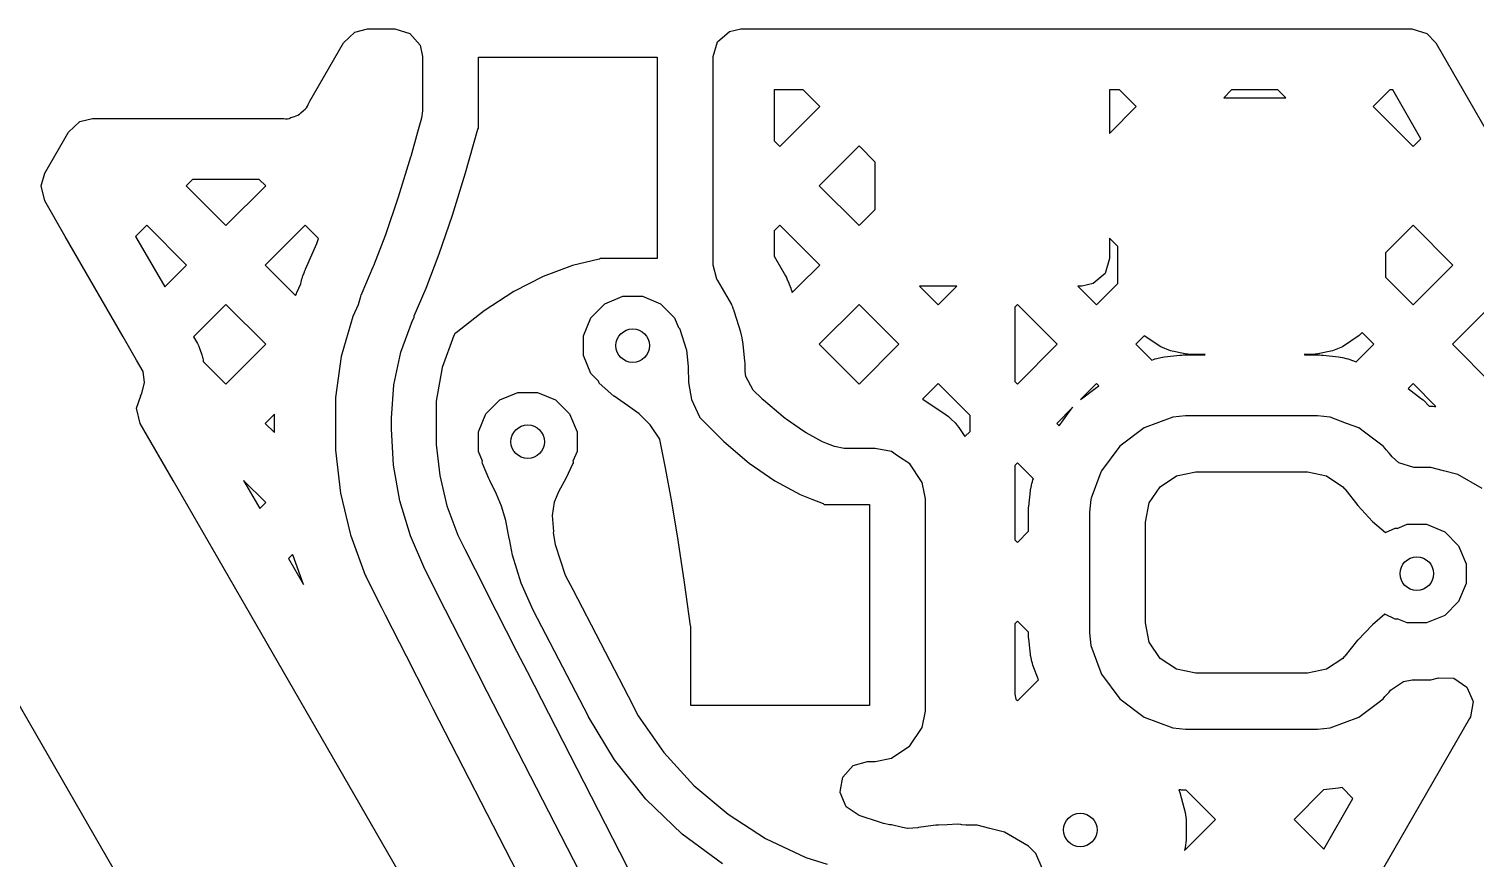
# Model space of a CAD drawing. Extents: x 121.6 to 197.9, y -113.4 to -69.2.
# Drawn here: x 143.71 to 150.18, y -108.76 to -105.05 of the extents above; entities that cross this region are included whole.
import ezdxf

# ---------------------------------------------------------------- set-up
doc = ezdxf.new("R2010")
doc.units = 0
doc.layers.add('BLACK', color=7, linetype='CONTINUOUS')

msp = doc.modelspace()

# ---------------------------------------------------------------- linework, layer by layer
at = {"layer": 'BLACK', "linetype": 'CONTINUOUS'}
for p, q in [((145.165514, -105.067088), (145.222334, -105.053304)), ((145.222334, -105.053304), (145.3455, -105.053304)), ((145.3455, -105.053304), (145.412539, -105.072989)), ((146.842989, -105.06451), (146.8945, -105.053304)), ((146.8945, -105.053304), (149.897828, -105.053304)), ((149.897828, -105.053304), (149.964867, -105.072989)), ((144.964209, -105.376388), (145.114947, -105.115304)), ((145.114947, -105.115304), (145.165514, -105.067088)), ((145.412539, -105.072989), (145.458294, -105.125793)), ((145.458294, -105.125793), (145.4695, -105.177304)), ((146.7705, -105.177304), (146.790185, -105.110265)), ((146.790185, -105.110265), (146.842989, -105.06451)), ((149.964867, -105.072989), (150.005214, -105.115303)), ((150.005214, -105.115303), (150.252963, -105.544416)), ((145.4695, -105.177304), (145.4695, -105.419381)), ((145.72, -105.497349), (145.72, -105.18)), ((145.72, -105.18), (146.52, -105.18)), ((146.52, -105.18), (146.52, -106.08)), ((146.7705, -105.553491), (146.7705, -105.177304)), ((144.957034, -105.390937), (144.964209, -105.376388)), ((147.172694, -105.326304), (147.0435, -105.326304)), ((147.0435, -105.326304), (147.0435, -105.553491)), ((147.247226, -105.400836), (147.172694, -105.326304)), ((148.589736, -105.326304), (148.544, -105.326304)), ((148.544, -105.326304), (148.544, -105.521104)), ((148.624432, -105.361), (148.589736, -105.326304)), ((148.664268, -105.400836), (148.624432, -105.361)), ((149.090939, -105.326304), (149.056243, -105.361)), ((149.056243, -105.361), (149.332953, -105.361)), ((149.298257, -105.326304), (149.090939, -105.326304)), ((149.332953, -105.361), (149.298257, -105.326304)), ((149.79946, -105.326304), (149.724927, -105.400836)), ((149.811803, -105.326304), (149.79946, -105.326304)), ((149.937729, -105.544416), (149.811803, -105.326304)), ((144.872309, -105.453304), (144.880256, -105.450011)), ((144.880256, -105.450011), (144.895618, -105.444796)), ((144.895618, -105.444796), (144.90394, -105.442567)), ((144.90394, -105.442567), (144.903943, -105.442564)), ((144.903943, -105.442564), (144.911457, -105.438859)), ((144.911457, -105.438859), (144.918427, -105.434201)), ((144.918427, -105.434201), (144.918435, -105.434198)), ((144.918435, -105.434198), (144.92452, -105.428111)), ((144.92452, -105.428111), (144.936715, -105.417417)), ((144.936715, -105.417417), (144.943549, -105.412174)), ((144.943549, -105.412174), (144.943552, -105.412167)), ((144.943552, -105.412167), (144.949078, -105.405867)), ((144.949078, -105.405867), (144.953732, -105.3989)), ((144.953732, -105.3989), (144.953739, -105.398894)), ((144.953739, -105.398894), (144.957034, -105.390937)), ((145.4695, -105.419381), (145.464823, -105.453114)), ((147.126958, -105.521104), (147.247226, -105.400836)), ((148.544, -105.521104), (148.664268, -105.400836)), ((149.724927, -105.400836), (149.903118, -105.579027)), ((143.778052, -105.698821), (143.884008, -105.515301)), ((143.884008, -105.515301), (143.934575, -105.467088)), ((143.934575, -105.467088), (143.991394, -105.453304)), ((143.991394, -105.453304), (144.830991, -105.453304)), ((144.830991, -105.453304), (144.847176, -105.454365)), ((144.847176, -105.454365), (144.848365, -105.454521)), ((144.848365, -105.454521), (144.855714, -105.455489)), ((144.855714, -105.455489), (144.855719, -105.455487)), ((144.855719, -105.455487), (144.864084, -105.45494)), ((144.864084, -105.45494), (144.872304, -105.453304)), ((144.872304, -105.453304), (144.872309, -105.453304)), ((145.447242, -105.515303), (145.416707, -105.623306)), ((145.464823, -105.453114), (145.447242, -105.515303)), ((145.661291, -105.697343), (145.716622, -105.501628)), ((145.716622, -105.501628), (145.72, -105.497349)), ((146.7705, -105.755096), (146.7705, -105.553491)), ((147.0435, -105.553491), (147.069035, -105.579027)), ((147.069035, -105.579027), (147.126958, -105.521104)), ((147.423296, -105.576905), (147.245104, -105.755096)), ((147.496, -105.649609), (147.423296, -105.576905)), ((149.903118, -105.579027), (149.937729, -105.544416)), ((145.415839, -105.626238), (145.360154, -105.806129)), ((145.416707, -105.623306), (145.415839, -105.626238)), ((143.761581, -105.754917), (143.778052, -105.698821)), ((145.602582, -105.887005), (145.661291, -105.697343)), ((147.496, -105.860584), (147.496, -105.649609)), ((143.761624, -105.755096), (143.761581, -105.754917)), ((143.778053, -105.822814), (143.761624, -105.755096)), ((144.439813, -105.726304), (144.41102, -105.755096)), ((144.41102, -105.755096), (144.589211, -105.933288)), ((144.73861, -105.726304), (144.439813, -105.726304)), ((144.589211, -105.933288), (144.767403, -105.755097)), ((144.767403, -105.755097), (144.73861, -105.726304)), ((146.7705, -105.956701), (146.7705, -105.755096)), ((147.245104, -105.755096), (147.423295, -105.933288)), ((143.869565, -105.981318), (143.778053, -105.822814)), ((145.359027, -105.809588), (145.304295, -105.969624)), ((145.360154, -105.806129), (145.359027, -105.809588)), ((145.543873, -106.058668), (145.602582, -105.887005)), ((147.423295, -105.933288), (147.496, -105.860584)), ((144.23495, -105.931165), (144.184797, -105.981318)), ((144.413142, -106.109357), (144.23495, -105.931165)), ((144.943472, -105.931166), (144.76528, -106.109357)), ((145.003782, -105.991476), (144.943472, -105.931166)), ((145.304295, -105.969624), (145.302801, -105.973754)), ((146.7705, -106.110177), (146.7705, -105.956701)), ((147.069035, -105.931166), (147.0435, -105.956701)), ((147.0435, -105.956701), (147.0435, -106.070252)), ((147.247226, -106.109357), (147.069035, -105.931166)), ((149.903119, -105.931166), (149.779, -106.055285)), ((150.08131, -106.109357), (149.903119, -105.931166)), ((144.128902, -106.430501), (143.869565, -105.981318)), ((144.184797, -105.981318), (144.315242, -106.207256)), ((144.94587, -106.127822), (144.995559, -106.012998)), ((144.995559, -106.012998), (145.003782, -105.991476)), ((145.302801, -105.973754), (145.249431, -106.113443)), ((148.581, -106.026089), (148.544, -105.989089)), ((148.544, -105.989089), (148.544, -106.08)), ((148.581, -106.055285), (148.581, -106.026089)), ((145.485164, -106.21233), (145.543873, -106.058668)), ((146.260105, -106.082975), (146.140888, -106.111418)), ((146.261132, -106.082679), (146.260105, -106.082975)), ((146.264197, -106.08), (146.261132, -106.082679)), ((146.52, -106.08), (146.264197, -106.08)), ((147.0435, -106.070252), (147.093994, -106.157714)), ((148.544, -106.08), (148.524315, -106.147039)), ((148.581, -106.18216), (148.581, -106.055285)), ((149.779, -106.055285), (149.779, -106.163429)), ((144.315242, -106.207256), (144.413142, -106.109357)), ((144.76528, -106.109357), (144.901261, -106.245337)), ((144.93167, -106.164219), (144.933843, -106.158058)), ((144.933843, -106.158058), (144.939005, -106.144569)), ((144.939005, -106.144569), (144.939553, -106.143162)), ((144.939553, -106.143162), (144.94054, -106.140674)), ((144.94054, -106.140674), (144.94126, -106.1389)), ((144.94126, -106.1389), (144.945129, -106.12957)), ((144.945129, -106.12957), (144.94587, -106.127822)), ((145.247398, -106.118434), (145.196883, -106.235165)), ((145.249431, -106.113443), (145.247398, -106.118434)), ((146.009204, -106.160835), (145.877505, -106.228259)), ((146.140888, -106.111418), (146.009204, -106.160835)), ((146.787112, -106.172176), (146.7705, -106.110177)), ((147.093994, -106.157714), (147.097802, -106.164834)), ((147.152583, -106.204), (147.247226, -106.109357)), ((148.524315, -106.147039), (148.471511, -106.192794)), ((149.779, -106.163429), (149.903119, -106.287548)), ((149.903119, -106.287548), (150.08131, -106.109357)), ((144.906571, -106.2319), (144.923913, -106.193408)), ((144.923913, -106.193408), (144.923999, -106.192944)), ((144.923999, -106.192944), (144.92427, -106.191667)), ((144.92427, -106.191667), (144.925766, -106.185421)), ((144.925766, -106.185421), (144.929448, -106.171631)), ((144.929448, -106.171631), (144.931268, -106.165462)), ((144.931268, -106.165462), (144.93167, -106.164219)), ((145.431356, -106.336668), (145.485164, -106.21233)), ((145.877505, -106.228259), (145.745821, -106.313676)), ((146.790495, -106.178036), (146.787112, -106.172176)), ((146.853095, -106.286464), (146.790495, -106.178036)), ((147.097802, -106.164834), (147.098526, -106.166301)), ((147.098526, -106.166301), (147.101891, -106.173727)), ((147.101891, -106.173727), (147.108737, -106.190255)), ((147.108737, -106.190255), (147.110496, -106.194927)), ((147.110496, -106.194927), (147.110498, -106.194927)), ((147.110498, -106.194927), (147.117285, -106.212617)), ((147.117285, -106.212617), (147.118231, -106.215165)), ((147.118231, -106.215165), (147.119677, -106.219196)), ((147.119677, -106.219196), (147.120562, -106.221752)), ((147.120562, -106.221752), (147.124137, -106.232446)), ((147.124137, -106.232446), (147.152583, -106.204)), ((147.861105, -106.204), (147.694007, -106.204)), ((147.694007, -106.204), (147.777556, -106.287548)), ((147.777556, -106.287548), (147.861105, -106.204)), ((148.42, -106.204), (148.402528, -106.204)), ((148.402528, -106.204), (148.486076, -106.287547)), ((148.471511, -106.192794), (148.42, -106.204)), ((148.486076, -106.287547), (148.581937, -106.191685)), ((148.581937, -106.191685), (148.581, -106.18216)), ((144.589211, -106.285425), (144.444135, -106.430501)), ((144.767403, -106.463617), (144.589211, -106.285425)), ((144.901261, -106.245337), (144.90293, -106.240806)), ((144.90293, -106.240806), (144.904533, -106.23668)), ((144.904533, -106.23668), (144.904867, -106.235864)), ((144.904867, -106.235864), (144.906571, -106.2319)), ((145.180782, -106.287872), (145.157452, -106.339649)), ((145.190212, -106.256264), (145.180782, -106.287872)), ((145.191365, -106.248957), (145.190212, -106.256264)), ((145.193663, -106.24295), (145.191365, -106.248956)), ((145.191365, -106.248956), (145.191365, -106.248957)), ((145.193854, -106.242468), (145.193663, -106.24295)), ((145.196883, -106.235165), (145.193854, -106.242468)), ((146.222919, -106.344997), (146.284997, -106.282919)), ((146.284997, -106.282919), (146.366105, -106.249323)), ((146.366105, -106.249323), (146.453895, -106.249323)), ((146.453895, -106.249323), (146.535003, -106.282919)), ((146.535003, -106.282919), (146.597081, -106.344997)), ((146.853095, -106.286466), (146.853095, -106.286464)), ((146.853097, -106.286469), (146.853095, -106.286466)), ((146.855413, -106.292059), (146.853097, -106.286469)), ((146.855368, -106.292077), (146.855413, -106.292059)), ((146.857792, -106.298397), (146.855368, -106.292077)), ((147.423295, -106.285426), (147.245104, -106.463617)), ((147.601487, -106.463617), (147.423295, -106.285426)), ((148.131816, -106.285426), (148.12, -106.297242)), ((148.310008, -106.463617), (148.131816, -106.285426)), ((150.257379, -106.285426), (150.079188, -106.463617)), ((145.15745, -106.339656), (145.105703, -106.518115)), ((145.157452, -106.339649), (145.15745, -106.339656)), ((145.372101, -106.498629), (145.423943, -106.357823)), ((145.423943, -106.357823), (145.431395, -106.34398)), ((145.431127, -106.337245), (145.431356, -106.336668)), ((145.431395, -106.34398), (145.431127, -106.337245)), ((145.745821, -106.313676), (145.619274, -106.413058)), ((146.189323, -106.426105), (146.222919, -106.344997)), ((146.597081, -106.344997), (146.615358, -106.389122)), ((146.857793, -106.298398), (146.857792, -106.298397)), ((146.861814, -106.308878), (146.857793, -106.298398)), ((146.862159, -106.30984), (146.861814, -106.308878)), ((146.865677, -106.320364), (146.862159, -106.30984)), ((146.86569, -106.320406), (146.865677, -106.320364)), ((146.8936, -106.410341), (146.86569, -106.320406)), ((148.12, -106.297242), (148.12, -106.629992)), ((145.615974, -106.413981), (145.609687, -106.424733)), ((145.619274, -106.413058), (145.615974, -106.413981)), ((146.615358, -106.389122), (146.621312, -106.395129)), ((146.621312, -106.395129), (146.621657, -106.396091)), ((146.621657, -106.396091), (146.649586, -106.486088)), ((146.893608, -106.410368), (146.8936, -106.410341)), ((146.898411, -106.429091), (146.893608, -106.410368)), ((149.674928, -106.411496), (149.661107, -106.425318)), ((149.727049, -106.463617), (149.674928, -106.411496)), ((144.188986, -106.53457), (144.128902, -106.430501)), ((144.444135, -106.430501), (144.461658, -106.460851)), ((144.461658, -106.460851), (144.46721, -106.471657)), ((144.46721, -106.471657), (144.468224, -106.473894)), ((144.468224, -106.473894), (144.472705, -106.485233)), ((144.472705, -106.485233), (144.481345, -106.510688)), ((144.589211, -106.641809), (144.767403, -106.463617)), ((145.609687, -106.424733), (145.556887, -106.568142)), ((146.189323, -106.513895), (146.189323, -106.426105)), ((146.649586, -106.486088), (146.650051, -106.488366)), ((146.899924, -106.434987), (146.898411, -106.429091)), ((146.900389, -106.437265), (146.899924, -106.434987)), ((146.904225, -106.462371), (146.900389, -106.437265)), ((146.904352, -106.463617), (146.904225, -106.462371)), ((146.912097, -106.539342), (146.904352, -106.463617)), ((147.245104, -106.463617), (147.423295, -106.641809)), ((147.423295, -106.641809), (147.601487, -106.463617)), ((148.131816, -106.641809), (148.310008, -106.463617)), ((148.699823, -106.425939), (148.662145, -106.463617)), ((148.662145, -106.463617), (148.733098, -106.53457)), ((148.773318, -106.475047), (148.699823, -106.425939)), ((148.818017, -106.493562), (148.773318, -106.475047)), ((149.586682, -106.475047), (149.541983, -106.493562)), ((149.661107, -106.425318), (149.586682, -106.475047)), ((149.648164, -106.542502), (149.727049, -106.463617)), ((150.079188, -106.463617), (150.257379, -106.641809)), ((144.189481, -106.535428), (144.188986, -106.53457)), ((144.189486, -106.535435), (144.189481, -106.535428)), ((144.218511, -106.585708), (144.189486, -106.535435)), ((144.481345, -106.510688), (144.484683, -106.522373)), ((144.484683, -106.522373), (144.485241, -106.524765)), ((144.485241, -106.524765), (144.487422, -106.536752)), ((144.487422, -106.536752), (144.487917, -106.540515)), ((144.487917, -106.540515), (144.589211, -106.641809)), ((145.105701, -106.518127), (145.079568, -106.702087)), ((145.105703, -106.518115), (145.105701, -106.518127)), ((145.340578, -106.645327), (145.372101, -106.498629)), ((146.222919, -106.595003), (146.189323, -106.513895)), ((146.650051, -106.488366), (146.657923, -106.565337)), ((146.912879, -106.548677), (146.912097, -106.539342)), ((146.912935, -106.549534), (146.912879, -106.548677)), ((146.913375, -106.558911), (146.912935, -106.549534)), ((148.733098, -106.53457), (148.740482, -106.531816)), ((148.740482, -106.531816), (148.747857, -106.529326)), ((148.747857, -106.529326), (148.749352, -106.528873)), ((148.749352, -106.528873), (148.75679, -106.52687)), ((148.75679, -106.52687), (148.77341, -106.522942)), ((148.77341, -106.522942), (148.781057, -106.521387)), ((148.781057, -106.521387), (148.782597, -106.521124)), ((148.782597, -106.521124), (148.790218, -106.520064)), ((148.790218, -106.520064), (148.858973, -106.512673)), ((148.883648, -106.506617), (148.818017, -106.493562)), ((148.858973, -106.512673), (148.862418, -106.512351)), ((148.862418, -106.512351), (148.863086, -106.512298)), ((148.863086, -106.512298), (148.866261, -106.512088)), ((148.866261, -106.512088), (148.87356, -106.511697)), ((148.87356, -106.511697), (148.876858, -106.511564)), ((148.876858, -106.511564), (148.877527, -106.511546)), ((148.877527, -106.511546), (148.880861, -106.511501)), ((148.880861, -106.511501), (148.970645, -106.5115)), ((148.90784, -106.509), (148.883648, -106.506617)), ((148.973146, -106.509), (148.90784, -106.509)), ((148.970645, -106.5115), (148.973146, -106.509)), ((149.45216, -106.509), (149.416049, -106.509)), ((149.416049, -106.509), (149.418549, -106.5115)), ((149.418549, -106.5115), (149.47914, -106.5115)), ((149.476352, -106.506617), (149.45216, -106.509)), ((149.541983, -106.493562), (149.476352, -106.506617)), ((149.47914, -106.5115), (149.482475, -106.511545)), ((149.482475, -106.511545), (149.483144, -106.511563)), ((149.483144, -106.511563), (149.486441, -106.511695)), ((149.486441, -106.511695), (149.493741, -106.512086)), ((149.493741, -106.512086), (149.496917, -106.512297)), ((149.496917, -106.512297), (149.497585, -106.51235)), ((149.497585, -106.51235), (149.501034, -106.512673)), ((149.501034, -106.512673), (149.569787, -106.520066)), ((149.569787, -106.520066), (149.577404, -106.521125)), ((149.577404, -106.521125), (149.578944, -106.521388)), ((149.578944, -106.521388), (149.586591, -106.522943)), ((149.586591, -106.522943), (149.603211, -106.526871)), ((149.603211, -106.526871), (149.610649, -106.528874)), ((149.610649, -106.528874), (149.612144, -106.529327)), ((149.612144, -106.529327), (149.61952, -106.531818)), ((149.61952, -106.531818), (149.648164, -106.542502)), ((144.218512, -106.58571), (144.218511, -106.585708)), ((144.225029, -106.63521), (144.218512, -106.58571)), ((145.556887, -106.568142), (145.530071, -106.71859)), ((146.256489, -106.628573), (146.222919, -106.595003)), ((146.657923, -106.565337), (146.657979, -106.566194)), ((146.657979, -106.566194), (146.659944, -106.635123)), ((146.914131, -106.585435), (146.913375, -106.558911)), ((146.916778, -106.607616), (146.914131, -106.585435)), ((146.949942, -106.669114), (146.916778, -106.607616)), ((144.212107, -106.683436), (144.225029, -106.63521)), ((145.33, -106.795), (145.340578, -106.645327)), ((145.814997, -106.712919), (145.896105, -106.679323)), ((145.896105, -106.679323), (145.983895, -106.679323)), ((145.983895, -106.679323), (146.065003, -106.712919)), ((146.256254, -106.629258), (146.256489, -106.628573)), ((146.260183, -106.637304), (146.256254, -106.629258)), ((146.326112, -106.69558), (146.260183, -106.637304)), ((146.659944, -106.635123), (146.659945, -106.635135)), ((146.659945, -106.635135), (146.67383, -106.710825)), ((146.987619, -106.707187), (146.949942, -106.669114)), ((147.777556, -106.639687), (147.70788, -106.709362)), ((147.848587, -106.710718), (147.777556, -106.639687)), ((148.12, -106.629992), (148.131816, -106.641809)), ((148.486077, -106.639687), (148.415045, -106.710718)), ((148.418895, -106.707616), (148.479467, -106.662272)), ((148.479467, -106.662272), (148.496163, -106.649773)), ((148.496163, -106.649773), (148.486077, -106.639687)), ((149.903118, -106.639686), (149.880533, -106.662272)), ((149.880533, -106.662272), (149.941104, -106.707615)), ((150.005742, -106.74231), (149.903118, -106.639686)), ((144.189152, -106.749726), (144.208071, -106.695064)), ((144.206705, -106.694391), (144.212106, -106.683437)), ((144.208071, -106.695064), (144.206705, -106.694391)), ((144.212105, -106.683437), (144.212107, -106.683436)), ((144.212106, -106.683437), (144.212105, -106.683437)), ((145.07954, -106.740639), (145.0795, -106.741256)), ((145.0795, -106.741256), (145.0795, -106.896064)), ((145.079568, -106.702087), (145.07954, -106.740639)), ((145.530071, -106.71859), (145.53, -106.795)), ((145.752919, -106.774997), (145.814997, -106.712919)), ((146.065003, -106.712919), (146.127081, -106.774997)), ((146.327159, -106.696404), (146.326112, -106.69558)), ((146.386897, -106.738152), (146.327159, -106.696404)), ((146.386919, -106.738168), (146.386897, -106.738152)), ((146.438658, -106.774676), (146.386919, -106.738168)), ((146.67383, -106.710825), (146.708873, -106.788959)), ((146.989961, -106.709362), (146.987619, -106.707187)), ((146.995288, -106.714308), (146.989961, -106.709362)), ((147.083075, -106.789185), (146.995288, -106.714308)), ((147.70788, -106.709362), (147.708234, -106.709575)), ((147.708234, -106.709575), (147.813447, -106.779876)), ((147.92, -106.782131), (147.848587, -106.710718)), ((148.380718, -106.745045), (148.307886, -106.817878)), ((148.377616, -106.748895), (148.380718, -106.745045)), ((148.415045, -106.710718), (148.418895, -106.707616)), ((149.941104, -106.707615), (149.948, -106.713172)), ((149.948, -106.713172), (149.949349, -106.714341)), ((149.949349, -106.714341), (149.955821, -106.720367)), ((149.955821, -106.720367), (149.969627, -106.734172)), ((149.969627, -106.734172), (149.975689, -106.740684)), ((149.975689, -106.740684), (149.976396, -106.7415)), ((149.976396, -106.7415), (149.991548, -106.7415)), ((149.991548, -106.7415), (149.999656, -106.741765)), ((149.999656, -106.741765), (150.001289, -106.741872)), ((150.001289, -106.741872), (150.005742, -106.74231)), ((144.205625, -106.817626), (144.189152, -106.749726)), ((144.8065, -106.776659), (144.76528, -106.817878)), ((144.8065, -106.859097), (144.8065, -106.776659)), ((145.33, -106.842101), (145.33, -106.795)), ((145.53, -106.795), (145.53, -106.842101)), ((145.719323, -106.856105), (145.752919, -106.774997)), ((146.127081, -106.774997), (146.160677, -106.856105)), ((146.43866, -106.774678), (146.438658, -106.774676)), ((146.438662, -106.77468), (146.43866, -106.774678)), ((146.488659, -106.824676), (146.438662, -106.77468)), ((146.708873, -106.788959), (146.709378, -106.789255)), ((146.709378, -106.789255), (146.817293, -106.898306)), ((147.092749, -106.796646), (147.083075, -106.789185)), ((147.097004, -106.799605), (147.092749, -106.796646)), ((147.173783, -106.852993), (147.097004, -106.799605)), ((147.813447, -106.779876), (147.823207, -106.787113)), ((147.823207, -106.787113), (147.825106, -106.788671)), ((147.825106, -106.788671), (147.834136, -106.796855)), ((147.834136, -106.796855), (147.853145, -106.815864)), ((147.92, -106.853624), (147.92, -106.782131)), ((148.318231, -106.828223), (148.377616, -106.748895)), ((148.827885, -106.790587), (148.699773, -106.838372)), ((148.884509, -106.784501), (148.827885, -106.790587)), ((148.884518, -106.7845), (148.884509, -106.784501)), ((149.475493, -106.7845), (148.884518, -106.7845)), ((149.53211, -106.790587), (149.475493, -106.7845)), ((149.532112, -106.790587), (149.53211, -106.790587)), ((149.532114, -106.790588), (149.532112, -106.790587)), ((149.60528, -106.817878), (149.532114, -106.790588)), ((144.20577, -106.817878), (144.205625, -106.817626)), ((144.353109, -107.073076), (144.20577, -106.817878)), ((144.76528, -106.817878), (144.8065, -106.859097)), ((145.330007, -106.842176), (145.33, -106.842101)), ((145.339507, -107.004553), (145.330007, -106.842176)), ((145.53, -106.842101), (145.530003, -106.842101)), ((145.530003, -106.842101), (145.530021, -106.911903)), ((145.719323, -106.943895), (145.719323, -106.856105)), ((146.160677, -106.856105), (146.160677, -106.943895)), ((146.488665, -106.824684), (146.488659, -106.824676)), ((146.531274, -106.888583), (146.488665, -106.824684)), ((147.185845, -106.860397), (147.173783, -106.852993)), ((147.259198, -106.899843), (147.185845, -106.860397)), ((147.853145, -106.815864), (147.861329, -106.824894)), ((147.861329, -106.824894), (147.862887, -106.826793)), ((147.862887, -106.826793), (147.870124, -106.836553)), ((147.870124, -106.836553), (147.896939, -106.876685)), ((147.896939, -106.876685), (147.92, -106.853624)), ((148.307886, -106.817878), (148.318231, -106.828223)), ((148.699773, -106.838372), (148.590313, -106.920313)), ((149.660226, -106.838372), (149.60528, -106.817878)), ((149.660228, -106.838373), (149.660226, -106.838372)), ((149.691616, -106.86187), (149.660228, -106.838373)), ((149.769687, -106.920313), (149.691616, -106.86187)), ((145.0795, -106.896064), (145.079517, -106.896331)), ((145.079517, -106.896331), (145.079528, -106.938256)), ((145.079528, -106.938256), (145.079529, -106.938267)), ((145.079529, -106.938267), (145.094494, -107.065722)), ((145.530021, -106.911903), (145.546301, -107.050554)), ((146.530982, -106.890131), (146.531274, -106.888583)), ((146.557392, -107.016596), (146.530982, -106.890131)), ((146.817293, -106.898306), (146.931514, -106.995729)), ((147.273863, -106.906539), (147.259198, -106.899843)), ((147.312972, -106.921407), (147.273863, -106.906539)), ((147.357036, -106.9295), (147.312972, -106.921407)), ((147.494674, -106.9295), (147.357036, -106.9295)), ((147.494677, -106.9295), (147.494674, -106.9295)), ((147.567735, -106.944032), (147.494677, -106.9295)), ((148.590313, -106.920313), (148.508373, -107.029771)), ((149.769689, -106.920316), (149.769687, -106.920313)), ((149.770114, -106.920883), (149.769689, -106.920316)), ((149.778636, -106.930192), (149.770114, -106.920883)), ((149.778313, -106.930483), (149.778636, -106.930192)), ((149.78282, -106.935506), (149.778313, -106.930483)), ((149.782822, -106.935508), (149.78282, -106.935506)), ((149.790124, -106.943647), (149.782822, -106.935508)), ((145.367891, -107.164788), (145.339507, -107.004553)), ((145.737348, -106.987412), (145.719323, -106.943895)), ((145.736734, -106.988056), (145.737348, -106.987412)), ((145.736938, -106.997007), (145.736734, -106.988056)), ((145.766443, -107.063859), (145.736938, -106.997007)), ((146.142628, -106.997174), (146.111037, -107.063859)), ((146.160677, -106.943895), (146.142626, -106.987472)), ((146.142626, -106.987472), (146.14288, -106.987728)), ((146.142846, -106.996683), (146.142628, -106.997174)), ((146.14288, -106.987728), (146.142846, -106.996683)), ((146.931514, -106.995729), (147.045736, -107.075153)), ((147.567739, -106.944033), (147.567735, -106.944032)), ((147.595235, -106.962405), (147.567739, -106.944033)), ((147.650601, -106.999399), (147.595235, -106.962405)), ((147.703023, -107.077856), (147.650601, -106.999399)), ((148.131816, -106.993947), (148.12, -107.005762)), ((148.203592, -107.065722), (148.131816, -106.993947)), ((149.790136, -106.943661), (149.790124, -106.943647)), ((149.790145, -106.943671), (149.790136, -106.943661)), ((149.790752, -106.944377), (149.790145, -106.943671)), ((149.790769, -106.944398), (149.790752, -106.944377)), ((149.790777, -106.944407), (149.790769, -106.944398)), ((149.797721, -106.952847), (149.790777, -106.944407)), ((149.797734, -106.952864), (149.797721, -106.952847)), ((149.809032, -106.967212), (149.797734, -106.952864)), ((149.839416, -106.994815), (149.809032, -106.967212)), ((149.906455, -107.0145), (149.839416, -106.994815)), ((145.094494, -107.065722), (145.101955, -107.129264)), ((145.546301, -107.050554), (145.578638, -107.186361)), ((145.770329, -107.072664), (145.766443, -107.063859)), ((146.110725, -107.064469), (146.080022, -107.120541)), ((146.111037, -107.063859), (146.110725, -107.064469)), ((146.585544, -107.169404), (146.557392, -107.016596)), ((148.12, -107.005762), (148.12, -107.338513)), ((148.201817, -107.070482), (148.203592, -107.065722)), ((148.505999, -107.036136), (148.462794, -107.151973)), ((148.508373, -107.029771), (148.505999, -107.036136)), ((148.770901, -107.100901), (148.843896, -107.052127)), ((148.843896, -107.052127), (148.93, -107.035)), ((148.93, -107.035), (149.43, -107.035)), ((149.43, -107.035), (149.516104, -107.052127)), ((149.516104, -107.052127), (149.589099, -107.100901)), ((149.982601, -107.0145), (149.906455, -107.0145)), ((150.039592, -107.029771), (149.982601, -107.0145)), ((150.103537, -107.046905), (150.039592, -107.029771)), ((150.211964, -107.109505), (150.103536, -107.046905)), ((150.103536, -107.046905), (150.103537, -107.046905)), ((144.554519, -107.421928), (144.353109, -107.073076)), ((144.767402, -107.172138), (144.668341, -107.073076)), ((144.668341, -107.073076), (144.740859, -107.198682)), ((145.101955, -107.129264), (145.145231, -107.311012)), ((145.770471, -107.072975), (145.770329, -107.072664)), ((145.79964, -107.134107), (145.770471, -107.072975)), ((145.822463, -107.18787), (145.79964, -107.134107)), ((146.08002, -107.120545), (146.058525, -107.170573)), ((146.080022, -107.120541), (146.08002, -107.120545)), ((147.045736, -107.075153), (147.159957, -107.136576)), ((147.705966, -107.08226), (147.703023, -107.077856)), ((147.705967, -107.082264), (147.705966, -107.08226)), ((147.716085, -107.133128), (147.705967, -107.082264)), ((147.720499, -107.155321), (147.716085, -107.133128)), ((148.182673, -107.188966), (148.190066, -107.120213)), ((148.190066, -107.120213), (148.191125, -107.112596)), ((148.191125, -107.112596), (148.191388, -107.111056)), ((148.191388, -107.111056), (148.192943, -107.103409)), ((148.192943, -107.103409), (148.196871, -107.086789)), ((148.196871, -107.086789), (148.198874, -107.079351)), ((148.198874, -107.079351), (148.199327, -107.077856)), ((148.199327, -107.077856), (148.201817, -107.070482)), ((148.722127, -107.173896), (148.770901, -107.100901)), ((149.589099, -107.100901), (149.594826, -107.109472)), ((149.594826, -107.109472), (149.596332, -107.110155)), ((149.596332, -107.110155), (149.596985, -107.110915)), ((149.596985, -107.110915), (149.655403, -107.185103)), ((144.740859, -107.198682), (144.767402, -107.172138)), ((145.414766, -107.320621), (145.367891, -107.164788)), ((145.578638, -107.186361), (145.626591, -107.31747)), ((145.841492, -107.252044), (145.822463, -107.18787)), ((146.058525, -107.170573), (146.049691, -107.229542)), ((146.613696, -107.340211), (146.585544, -107.169404)), ((147.159957, -107.136576), (147.159959, -107.136576)), ((147.159959, -107.136576), (147.159961, -107.136578)), ((147.159961, -107.136578), (147.212175, -107.156428)), ((147.212175, -107.156428), (147.262553, -107.17558)), ((147.262553, -107.17558), (147.267241, -107.18)), ((147.267241, -107.18), (147.47, -107.18)), ((147.47, -107.18), (147.47, -108.08)), ((147.7205, -107.155323), (147.720499, -107.155321)), ((147.7205, -107.155326), (147.7205, -107.155323)), ((147.7205, -107.840785), (147.7205, -107.155326)), ((148.181695, -107.203559), (148.182086, -107.196259)), ((148.182086, -107.196259), (148.182297, -107.193083)), ((148.182297, -107.193083), (148.18235, -107.192415)), ((148.18235, -107.192415), (148.182673, -107.188966)), ((148.460587, -107.157889), (148.4545, -107.214498)), ((148.462794, -107.151973), (148.460587, -107.157889)), ((148.705, -107.26), (148.722127, -107.173896)), ((149.655403, -107.185103), (149.655414, -107.185116)), ((149.655414, -107.185116), (149.721717, -107.256121)), ((145.857198, -107.333418), (145.841492, -107.252044)), ((146.049691, -107.229542), (146.055877, -107.301937)), ((148.1815, -107.21086), (148.181545, -107.207525)), ((148.1815, -107.300646), (148.1815, -107.21086)), ((148.181545, -107.207525), (148.181563, -107.206856)), ((148.181563, -107.206856), (148.181695, -107.203559)), ((148.4545, -107.214498), (148.4545, -107.755481)), ((148.705, -107.71), (148.705, -107.26)), ((149.721717, -107.256121), (149.721721, -107.256125)), ((149.721721, -107.256125), (149.721729, -107.256133)), ((149.721729, -107.256133), (149.779481, -107.306488)), ((145.145231, -107.311012), (145.146503, -107.316354)), ((145.146503, -107.316354), (145.21256, -107.496959)), ((145.479491, -107.469916), (145.414766, -107.320621)), ((145.626591, -107.31747), (145.658031, -107.379789)), ((146.055877, -107.301937), (146.054357, -107.306721)), ((146.054357, -107.306721), (146.062934, -107.35998)), ((148.131816, -107.350329), (148.1815, -107.300646)), ((149.779481, -107.306488), (149.822958, -107.287023)), ((149.822958, -107.287023), (149.831907, -107.286771)), ((149.831907, -107.286771), (149.832539, -107.287368)), ((149.832539, -107.287368), (149.876105, -107.269323)), ((149.876105, -107.269323), (149.963895, -107.269323)), ((149.963895, -107.269323), (150.045003, -107.302919)), ((150.045003, -107.302919), (150.107081, -107.364997)), ((143.257711, -107.375793), (145.319826, -110.94748)), ((145.658031, -107.379789), (145.658032, -107.379789)), ((145.658032, -107.379789), (145.704236, -107.471308)), ((145.858579, -107.335583), (145.857198, -107.333418)), ((145.871498, -107.406727), (145.858579, -107.335583)), ((146.062934, -107.35998), (146.108313, -107.497218)), ((146.641848, -107.52902), (146.613696, -107.340211)), ((148.12, -107.338513), (148.131816, -107.350329)), ((150.107081, -107.364997), (150.140677, -107.446105)), ((145.653915, -109.326139), (144.554519, -107.421928)), ((144.887851, -107.403827), (144.869751, -107.421928)), ((144.869751, -107.421928), (144.937088, -107.53856)), ((144.888743, -107.406377), (144.887851, -107.403827)), ((144.937088, -107.53856), (144.888743, -107.406377)), ((145.910442, -107.532898), (145.871498, -107.406727)), ((150.140677, -107.446105), (150.140677, -107.533895)), ((145.21256, -107.496959), (145.212562, -107.496964)), ((145.212562, -107.496964), (145.216277, -107.504328)), ((145.216277, -107.504328), (145.224675, -107.520975)), ((145.224675, -107.520975), (145.224688, -107.521047)), ((145.224688, -107.521047), (145.285333, -107.64117)), ((145.479493, -107.469925), (145.479491, -107.469916)), ((145.479495, -107.469926), (145.479493, -107.469924)), ((145.479493, -107.469924), (145.479493, -107.469925)), ((145.572306, -107.653256), (145.479495, -107.469926)), ((145.704236, -107.471308), (145.79705, -107.654143)), ((146.108313, -107.497218), (146.141671, -107.561332)), ((145.964173, -107.653495), (145.910442, -107.532898)), ((146.141671, -107.561332), (146.14167, -107.561332)), ((146.14167, -107.561332), (146.388992, -108.037519)), ((146.668218, -107.722739), (146.641848, -107.52902)), ((150.140677, -107.533895), (150.107081, -107.615003)), ((145.285333, -107.64117), (145.285347, -107.641195)), ((145.285347, -107.641195), (145.301675, -107.673536)), ((150.107081, -107.615003), (150.045003, -107.677081)), ((145.301675, -107.673536), (145.302368, -107.674907)), ((145.302368, -107.674907), (145.395508, -107.858386)), ((145.665523, -107.836382), (145.572306, -107.653256)), ((145.79705, -107.654143), (145.890268, -107.836771)), ((145.964181, -107.653515), (145.964173, -107.653495)), ((146.211504, -108.129703), (145.964181, -107.653515)), ((148.131816, -107.702468), (148.12, -107.714284)), ((148.12, -107.714284), (148.12, -107.974217)), ((148.1815, -107.752152), (148.131816, -107.702468)), ((148.722127, -107.796104), (148.705, -107.71)), ((149.776395, -107.671883), (149.721183, -107.71855)), ((149.822934, -107.692918), (149.776395, -107.671883)), ((149.823231, -107.693047), (149.822934, -107.692918)), ((149.832186, -107.693084), (149.823231, -107.693047)), ((149.832611, -107.692661), (149.832186, -107.693084)), ((149.876105, -107.710677), (149.832611, -107.692661)), ((149.963895, -107.710677), (149.876105, -107.710677)), ((150.045003, -107.677081), (149.963895, -107.710677)), ((146.668493, -107.724127), (146.668218, -107.722739)), ((146.67, -107.726113), (146.668493, -107.724127)), ((146.67, -108.08), (146.67, -107.726113)), ((148.181501, -107.75914), (148.1815, -107.752152)), ((148.181546, -107.762473), (148.181501, -107.75914)), ((148.181564, -107.763142), (148.181546, -107.762473)), ((148.181697, -107.76644), (148.181564, -107.763142)), ((148.182088, -107.773739), (148.181697, -107.76644)), ((148.182298, -107.776914), (148.182088, -107.773739)), ((148.182351, -107.777582), (148.182298, -107.776914)), ((148.182673, -107.781027), (148.182351, -107.777582)), ((148.190064, -107.849782), (148.182673, -107.781027)), ((148.4545, -107.755481), (148.454501, -107.75549)), ((148.454501, -107.75549), (148.460587, -107.812114)), ((149.721182, -107.718551), (149.655147, -107.787333)), ((149.721183, -107.71855), (149.721182, -107.718551)), ((145.759141, -108.019293), (145.665523, -107.836382)), ((145.890268, -107.836771), (145.93708, -107.927982)), ((147.7205, -108.104674), (147.7205, -107.840785)), ((148.460587, -107.812114), (148.501027, -107.920534)), ((148.770901, -107.869099), (148.722127, -107.796104)), ((149.655127, -107.787356), (149.597008, -107.859305)), ((149.655147, -107.787333), (149.655127, -107.787356)), ((145.395508, -107.858386), (145.489306, -108.042147)), ((148.191124, -107.857403), (148.190064, -107.849782)), ((148.191387, -107.858943), (148.191124, -107.857403)), ((148.192942, -107.86659), (148.191387, -107.858943)), ((148.19687, -107.88321), (148.192942, -107.86659)), ((148.198873, -107.890648), (148.19687, -107.88321)), ((148.199326, -107.892143), (148.198873, -107.890648)), ((148.201817, -107.899519), (148.199326, -107.892143)), ((148.226085, -107.964582), (148.201817, -107.899519)), ((148.843896, -107.917873), (148.770901, -107.869099)), ((149.589099, -107.869099), (149.516104, -107.917873)), ((149.594862, -107.860473), (149.589099, -107.869099)), ((149.597008, -107.859305), (149.594862, -107.860473)), ((145.93708, -107.927982), (145.937079, -107.927982)), ((145.937079, -107.927982), (146.35102, -108.734527)), ((148.12, -107.974217), (148.119974, -107.974477)), ((148.119974, -107.974477), (148.120038, -108.029744)), ((148.131816, -108.05885), (148.226085, -107.964582)), ((148.501027, -107.920534), (148.508372, -107.940226)), ((148.508372, -107.940226), (148.590313, -108.049687)), ((148.93, -107.935), (148.843896, -107.917873)), ((149.43, -107.935), (148.93, -107.935)), ((149.516104, -107.917873), (149.43, -107.935)), ((149.802446, -108.011582), (149.859883, -107.971801)), ((149.859883, -107.971801), (149.898907, -107.9655)), ((149.898907, -107.9655), (149.982599, -107.9655)), ((149.982599, -107.9655), (149.982601, -107.9655)), ((149.982601, -107.9655), (150.016352, -107.956456)), ((150.016352, -107.956456), (150.0862, -107.958119)), ((150.0862, -107.958119), (150.144063, -107.997281)), ((145.759145, -108.019302), (145.759141, -108.019293)), ((146.173086, -108.825847), (145.759145, -108.019302)), ((146.388992, -108.037519), (146.388992, -108.03752)), ((146.388992, -108.03752), (146.388994, -108.037522)), ((146.388994, -108.037522), (146.389033, -108.037502)), ((146.389033, -108.037502), (146.435035, -108.126144)), ((148.120038, -108.029744), (148.124404, -108.051438)), ((149.769687, -108.049687), (149.777089, -108.039796)), ((149.777089, -108.039796), (149.791692, -108.024409)), ((149.791483, -108.024203), (149.795757, -108.01986)), ((149.791692, -108.024409), (149.791483, -108.024203)), ((149.795757, -108.01986), (149.795763, -108.019856)), ((149.795763, -108.019856), (149.802446, -108.011582)), ((150.144063, -107.997281), (150.171568, -108.061509)), ((145.489306, -108.042147), (145.511284, -108.084969)), ((145.511284, -108.084969), (145.511289, -108.084982)), ((145.511289, -108.084982), (145.515212, -108.092627)), ((145.515212, -108.092627), (145.515213, -108.092628)), ((145.515213, -108.092628), (145.783727, -108.615814)), ((147.47, -108.08), (146.67, -108.08)), ((147.705966, -108.17774), (147.7205, -108.104674)), ((148.124404, -108.051438), (148.131816, -108.05885)), ((148.590313, -108.049687), (148.699774, -108.131628)), ((149.660226, -108.131628), (149.744041, -108.068885)), ((149.744041, -108.068885), (149.769682, -108.049691)), ((149.769682, -108.04969), (149.769687, -108.049687)), ((149.769682, -108.049691), (149.769682, -108.04969)), ((150.171568, -108.061509), (150.159982, -108.130411)), ((146.212237, -108.13083), (146.211504, -108.129703)), ((146.328203, -108.322483), (146.212237, -108.13083)), ((146.435035, -108.126144), (146.549342, -108.289939)), ((150.155832, -108.138231), (148.445411, -111.100766)), ((148.699774, -108.131628), (148.827886, -108.179412)), ((149.532114, -108.179412), (149.660226, -108.131628)), ((150.159982, -108.130411), (150.155832, -108.138231)), ((147.650601, -108.260601), (147.705966, -108.17774)), ((148.827886, -108.179412), (148.884515, -108.1855)), ((148.884515, -108.1855), (149.475484, -108.185499)), ((149.475484, -108.185499), (149.532114, -108.179412)), ((146.549342, -108.289939), (146.683962, -108.437494)), ((147.56774, -108.315966), (147.650601, -108.260601)), ((146.468925, -108.498494), (146.328203, -108.322483)), ((147.349999, -108.400254), (147.397028, -108.348581)), ((147.397028, -108.348581), (147.461504, -108.3305)), ((147.461504, -108.3305), (147.494676, -108.3305)), ((147.494676, -108.3305), (147.494677, -108.330499)), ((147.494677, -108.330499), (147.56774, -108.315966)), ((147.340453, -108.456819), (147.349999, -108.400254)), ((146.683962, -108.437494), (146.836613, -108.566307)), ((147.338372, -108.469149), (147.340453, -108.456819)), ((147.365839, -108.533394), (147.338372, -108.469149)), ((148.858966, -108.457327), (148.854244, -108.456819)), ((148.854244, -108.456819), (148.85942, -108.469314)), ((148.862415, -108.45765), (148.858966, -108.457327)), ((148.85942, -108.469314), (148.883272, -108.558331)), ((148.863083, -108.457703), (148.862415, -108.45765)), ((148.866259, -108.457914), (148.863083, -108.457703)), ((148.873559, -108.458305), (148.866259, -108.457914)), ((148.876856, -108.458437), (148.873559, -108.458305)), ((148.877525, -108.458455), (148.876856, -108.458437)), ((148.880862, -108.4585), (148.877525, -108.458455)), ((148.887848, -108.458499), (148.880862, -108.4585)), ((149.018529, -108.58918), (148.887848, -108.458499)), ((149.502699, -108.457147), (149.370666, -108.58918)), ((149.569782, -108.449936), (149.502699, -108.457147)), ((149.577403, -108.448876), (149.569782, -108.449936)), ((149.578943, -108.448613), (149.577403, -108.448876)), ((149.585208, -108.447338), (149.578943, -108.448613)), ((149.633976, -108.496107), (149.585208, -108.447338)), ((146.631324, -108.654729), (146.468925, -108.498494)), ((147.423678, -108.572589), (147.365839, -108.533394)), ((148.883272, -108.558331), (148.887497, -108.590425)), ((149.503531, -108.722045), (149.633976, -108.496107)), ((145.783727, -108.615814), (145.920492, -108.882295)), ((146.836613, -108.566307), (147.004705, -108.674194)), ((147.513976, -108.601513), (147.423678, -108.572589)), ((147.531996, -108.607285), (147.513976, -108.601513)), ((147.561558, -108.612919), (147.531996, -108.607285)), ((147.567902, -108.613342), (147.561558, -108.612919)), ((147.567918, -108.613345), (147.567902, -108.613342)), ((147.618141, -108.626027), (147.567918, -108.613345)), ((147.755328, -108.617109), (147.689971, -108.626206)), ((147.755338, -108.617107), (147.755328, -108.617109)), ((147.755344, -108.617107), (147.755338, -108.617107)), ((147.766382, -108.615814), (147.755344, -108.617107)), ((147.766416, -108.61581), (147.766382, -108.615814)), ((147.76736, -108.61572), (147.766416, -108.61581)), ((147.778375, -108.614914), (147.76736, -108.61572)), ((147.817084, -108.612919), (147.778375, -108.614914)), ((147.864599, -108.61047), (147.817084, -108.612919)), ((147.864602, -108.61047), (147.864599, -108.61047)), ((147.878927, -108.61256), (147.864602, -108.61047)), ((147.883321, -108.613201), (147.878927, -108.61256)), ((147.901221, -108.6145), (147.883321, -108.613201)), ((147.952599, -108.6145), (147.901221, -108.6145)), ((147.952601, -108.6145), (147.952599, -108.6145)), ((148.008715, -108.629536), (147.952601, -108.6145)), ((148.879698, -108.728011), (149.018529, -108.58918)), ((148.887497, -108.590425), (148.887497, -108.682581)), ((149.370666, -108.58918), (149.503531, -108.722045)), ((146.812646, -108.78854), (146.631324, -108.654729)), ((147.004705, -108.674194), (147.185391, -108.759327)), ((147.640402, -108.629536), (147.618141, -108.626027)), ((147.641869, -108.629632), (147.640402, -108.629536)), ((147.663454, -108.629161), (147.641869, -108.629632)), ((147.686365, -108.626654), (147.663454, -108.629161)), ((147.689971, -108.626206), (147.686365, -108.626654)), ((148.073537, -108.646905), (148.008715, -108.629536)), ((148.181964, -108.709505), (148.073536, -108.646905)), ((148.073536, -108.646905), (148.073537, -108.646905)), ((148.887497, -108.682581), (148.883272, -108.714675)), ((146.35102, -108.734527), (146.351048, -108.734598)), ((146.351048, -108.734598), (146.387319, -108.805174)), ((148.213866, -108.741407), (148.181964, -108.709505)), ((148.242944, -108.807733), (148.213866, -108.741407)), ((148.883272, -108.714675), (148.879698, -108.728011)), ((147.185391, -108.759327), (147.280504, -108.789765))]:
    msp.add_line(p, q, dxfattribs=at)
at = {"layer": 'BLACK'}
for centre in [(146.41, -106.47), (145.94, -106.9), (149.92, -107.49), (148.413497, -108.636503)]:
    msp.add_circle(centre, 0.075, dxfattribs=at)

doc.saveas('drawing.dxf')
